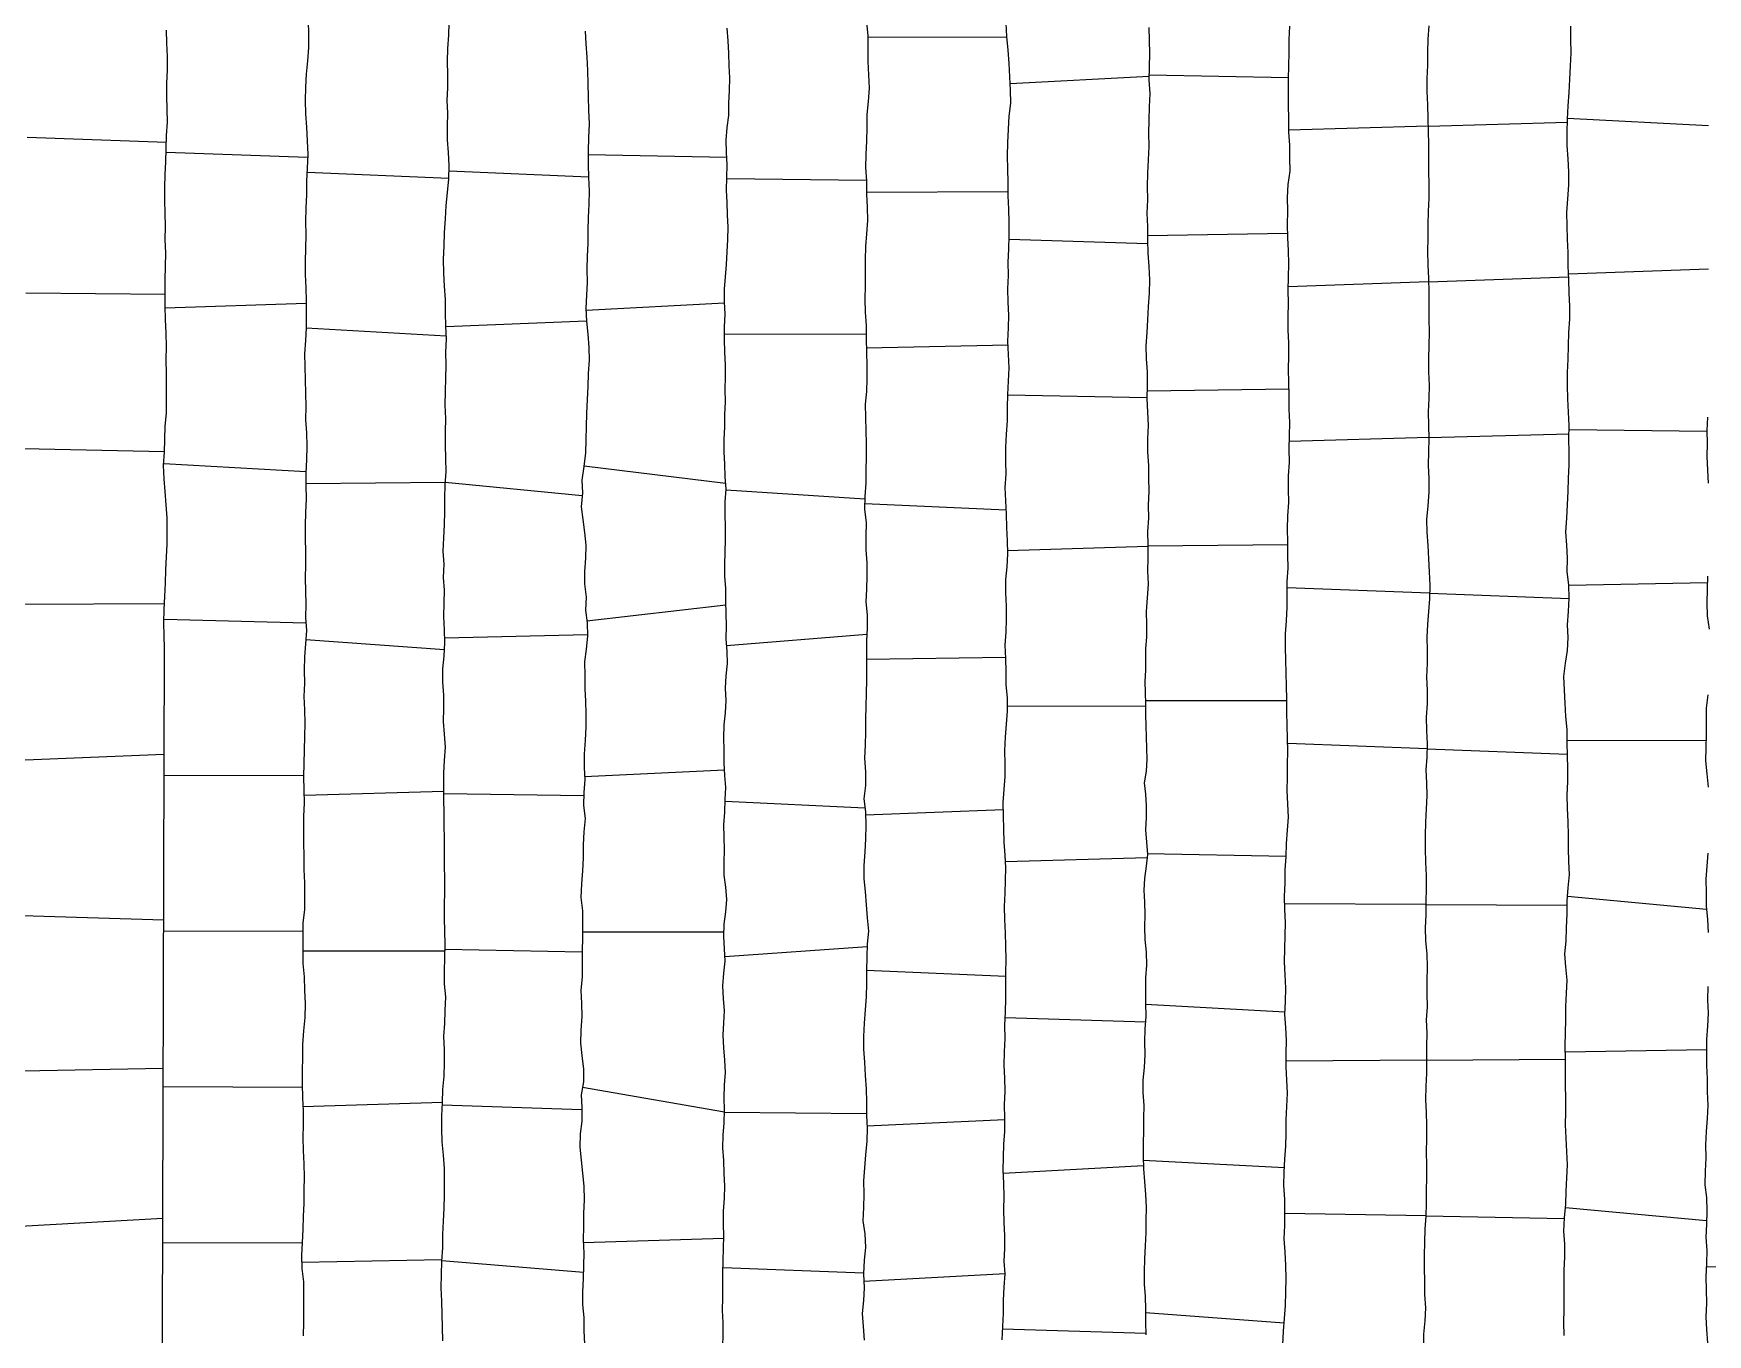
# Model space of a CAD drawing. Extents: x 703186 to 703989, y 1560402 to 1561368.
# Drawn here: x 703303.1 to 703356.8, y 1560793.9 to 1560835.7 of the extents above; entities that cross this region are included whole.
import ezdxf

# ---------------------------------------------------------------- set-up
doc = ezdxf.new("R2010")
doc.units = 0
doc.layers.add('10124_2002_REAL', color=30, linetype='Continuous')
doc.layers.add('AGROCAD PLL', color=7, linetype='Continuous')

msp = doc.modelspace()

# ---------------------------------------------------------------- linework, layer by layer
at = {"layer": '10124_2002_REAL'}
for points in [[(703307.2027, 1560790.3969), (703307.2828, 1560815.9467), (703307.2682, 1560816.3587), (703307.2602, 1560816.7671), (703307.271, 1560817.1928), (703307.2858, 1560817.6187), (703307.3066, 1560818.0378), (703307.3209, 1560818.4682), (703307.3456, 1560818.8855), (703307.3625, 1560819.2981), (703307.3686, 1560819.723), (703307.3691, 1560820.1374), (703307.3318, 1560820.5598), (703307.3009, 1560820.9794), (703307.2666, 1560821.3919), (703307.2504, 1560821.8219), (703307.2741, 1560822.2445), (703307.287, 1560822.6638), (703307.2987, 1560823.0853), (703307.3417, 1560823.4957), (703307.3424, 1560823.9216), (703307.3407, 1560824.3457), (703307.3396, 1560824.7722), (703307.3305, 1560825.2084), (703307.3406, 1560825.6362), (703307.3325, 1560826.0675), (703307.3153, 1560826.5044), (703307.3013, 1560826.9312), (703307.3016, 1560827.3599), (703307.3022, 1560827.7877), (703307.3154, 1560828.2067), (703307.3222, 1560828.6382), (703307.302, 1560829.064), (703307.3073, 1560829.4938), (703307.3034, 1560829.9113), (703307.2882, 1560830.3206), (703307.2878, 1560830.7382), (703307.3035, 1560831.1513), (703307.3223, 1560831.5584), (703307.3379, 1560831.9848), (703307.3439, 1560832.4025), (703307.3783, 1560832.8336), (703307.3676, 1560833.2546), (703307.3554, 1560833.6712), (703307.3532, 1560834.0843), (703307.3772, 1560834.508), (703307.3763, 1560834.9377), (703307.354, 1560835.369), (703307.3451, 1560835.7911)], [(703311.8927, 1560836.0779), (703311.8996, 1560835.6559), (703311.903, 1560835.2264), (703311.8666, 1560834.8049), (703311.8208, 1560834.3755), (703311.8005, 1560833.9552), (703311.7971, 1560833.5311), (703311.7996, 1560833.0979), (703311.8337, 1560832.6741), (703311.8615, 1560832.2404), (703311.874, 1560831.7952), (703311.8567, 1560831.3618), (703311.839, 1560830.9408), (703311.837, 1560830.5121), (703311.8098, 1560830.0745), (703311.8015, 1560829.6511), (703311.8102, 1560829.2211), (703311.8019, 1560828.7817), (703311.7963, 1560828.368), (703311.7918, 1560827.9472), (703311.8178, 1560827.5217), (703311.8214, 1560827.0971), (703311.8246, 1560826.6726), (703311.8239, 1560826.2407), (703311.8006, 1560825.8259), (703311.7714, 1560825.4014), (703311.7854, 1560824.9944), (703311.7936, 1560824.5694), (703311.8031, 1560824.1391), (703311.8083, 1560823.7143), (703311.8054, 1560823.2827), (703311.8361, 1560822.8632), (703311.8498, 1560822.4345), (703311.8379, 1560822.0008), (703311.8118, 1560821.5804), (703311.8167, 1560821.1667), (703311.825, 1560820.7451), (703311.8075, 1560820.3126), (703311.7932, 1560819.8979), (703311.7953, 1560819.4776), (703311.8074, 1560819.0576), (703311.8053, 1560818.6262), (703311.7912, 1560818.2073), (703311.8023, 1560817.7908), (703311.8117, 1560817.3667), (703311.804, 1560816.9431), (703311.8315, 1560816.5276), (703311.8001, 1560816.1012), (703311.7682, 1560815.6824), (703311.7627, 1560815.2555), (703311.7709, 1560814.8328), (703311.7516, 1560814.4087), (703311.7709, 1560813.9823), (703311.7785, 1560813.5541), (703311.7685, 1560813.1186), (703311.7556, 1560812.6807), (703311.7534, 1560812.2697), (703311.738, 1560811.8274), (703311.7517, 1560811.4095), (703311.7631, 1560810.9872), (703311.7363, 1560810.5662), (703311.7391, 1560810.1387), (703311.7408, 1560809.7149), (703311.7486, 1560809.2831), (703311.7522, 1560808.8601), (703311.7687, 1560808.4309), (703311.7741, 1560807.9963), (703311.7662, 1560807.5674), (703311.7158, 1560807.1315), (703311.714, 1560806.7089), (703311.7168, 1560806.272), (703311.717, 1560805.8376), (703311.7581, 1560805.4124), (703311.7738, 1560804.9787), (703311.7892, 1560804.5433), (703311.7798, 1560804.1049), (703311.7418, 1560803.6769), (703311.7039, 1560803.235), (703311.708, 1560802.8186), (703311.6914, 1560802.3934), (703311.6995, 1560801.9615), (703311.71, 1560801.5298), (703311.7234, 1560801.0997), (703311.7236, 1560800.6736), (703311.7216, 1560800.2481), (703311.7311, 1560799.8352), (703311.7495, 1560799.4067), (703311.762, 1560798.9831), (703311.7532, 1560798.5617), (703311.7478, 1560798.1381), (703311.7311, 1560797.7281), (703311.7156, 1560797.3073), (703311.6964, 1560796.8913), (703311.6795, 1560796.4671), (703311.6873, 1560796.0466), (703311.7433, 1560795.6202), (703311.7432, 1560795.193), (703311.7431, 1560794.7484), (703311.736, 1560794.3289), (703311.7268, 1560793.8961)], [(703316.2078, 1560793.7336), (703316.2003, 1560794.1645), (703316.1858, 1560794.5849), (703316.1773, 1560795.0084), (703316.1597, 1560795.4334), (703316.1651, 1560795.8638), (703316.1751, 1560796.2909), (703316.2108, 1560796.7183), (703316.2072, 1560797.1399), (703316.2271, 1560797.57), (703316.253, 1560797.9891), (703316.2647, 1560798.4033), (703316.2671, 1560798.8332), (703316.2641, 1560799.2652), (703316.2345, 1560799.6869), (703316.1867, 1560800.1145), (703316.1795, 1560800.5332), (703316.1808, 1560800.9489), (703316.1952, 1560801.3785), (703316.2101, 1560801.795), (703316.2511, 1560802.2221), (703316.2591, 1560802.6461), (703316.2614, 1560803.0729), (703316.2462, 1560803.5044), (703316.2703, 1560803.9129), (703316.2885, 1560804.3351), (703316.303, 1560804.7712), (703316.2615, 1560805.1739), (703316.2589, 1560805.5965), (703316.2723, 1560806.024), (703316.2805, 1560806.4579), (703316.2778, 1560806.8775), (703316.2622, 1560807.2931), (703316.2633, 1560807.7112), (703316.2735, 1560808.1343), (703316.2752, 1560808.5558), (703316.2643, 1560808.9795), (703316.2612, 1560809.4069), (703316.2643, 1560809.836), (703316.2504, 1560810.2624), (703316.2549, 1560810.6851), (703316.2392, 1560811.1057), (703316.2454, 1560811.5324), (703316.2405, 1560811.9474), (703316.2605, 1560812.3562), (703316.2909, 1560812.7838), (703316.259, 1560813.195), (703316.2316, 1560813.6061), (703316.2445, 1560814.0252), (703316.2437, 1560814.4466), (703316.2117, 1560814.8702), (703316.2131, 1560815.292), (703316.2539, 1560815.7055), (703316.2695, 1560816.1377), (703316.2602, 1560816.5491), (703316.2439, 1560816.9694), (703316.2485, 1560817.4017), (703316.2651, 1560817.8133), (703316.2311, 1560818.228), (703316.2477, 1560818.6477), (703316.2191, 1560819.0729), (703316.2424, 1560819.4977), (703316.2602, 1560819.9155), (703316.2762, 1560820.3378), (703316.2713, 1560820.7735), (703316.2789, 1560821.1983), (703316.3196, 1560821.6181), (703316.3038, 1560822.0484), (703316.2942, 1560822.4817), (703316.2953, 1560822.9047), (703316.3023, 1560823.3317), (703316.2858, 1560823.7593), (703316.2973, 1560824.1943), (703316.3, 1560824.6169), (703316.3157, 1560825.0354), (703316.3063, 1560825.4558), (703316.322, 1560825.8722), (703316.3054, 1560826.2916), (703316.2936, 1560826.7123), (703316.2938, 1560827.1442), (703316.2654, 1560827.5716), (703316.2411, 1560827.9941), (703316.2259, 1560828.4366), (703316.2558, 1560828.8612), (703316.259, 1560829.2967), (703316.2955, 1560829.729), (703316.32, 1560830.1601), (703316.3592, 1560830.5835), (703316.3965, 1560831.0171), (703316.4154, 1560831.4497), (703316.3951, 1560831.8588), (703316.359, 1560832.2731), (703316.3612, 1560832.7022), (703316.3682, 1560833.1199), (703316.3495, 1560833.528), (703316.37, 1560833.9334), (703316.3644, 1560834.361), (703316.3631, 1560834.7853), (703316.3731, 1560835.1959), (703316.3975, 1560835.6293), (703316.4129, 1560836.0256)], [(703320.7746, 1560835.7546), (703320.7948, 1560835.3478), (703320.8296, 1560834.9165), (703320.8538, 1560834.4883), (703320.8624, 1560834.0613), (703320.8686, 1560833.6466), (703320.8839, 1560833.2232), (703320.9083, 1560832.7864), (703320.8869, 1560832.3454), (703320.8758, 1560831.9098), (703320.8674, 1560831.4787), (703320.8845, 1560831.0588), (703320.9038, 1560830.6297), (703320.8971, 1560830.2026), (703320.8762, 1560829.7795), (703320.862, 1560829.3626), (703320.8605, 1560828.9379), (703320.8346, 1560828.5389), (703320.8341, 1560828.1197), (703320.8377, 1560827.6957), (703320.8195, 1560827.2834), (703320.8002, 1560826.862), (703320.8222, 1560826.4456), (703320.865, 1560826.0313), (703320.8947, 1560825.6085), (703320.8996, 1560825.202), (703320.8698, 1560824.7689), (703320.864, 1560824.3556), (703320.8375, 1560823.9359), (703320.8227, 1560823.4917), (703320.8127, 1560823.0705), (703320.7998, 1560822.6438), (703320.7912, 1560822.2275), (703320.736, 1560821.7828), (703320.6731, 1560821.3518), (703320.6847, 1560820.941), (703320.647, 1560820.4953), (703320.6961, 1560820.0812), (703320.7584, 1560819.6685), (703320.7927, 1560819.2625), (703320.7897, 1560818.8502), (703320.7551, 1560818.4219), (703320.7533, 1560818.0263), (703320.8087, 1560817.5946), (703320.7888, 1560817.1739), (703320.8354, 1560816.7709), (703320.8511, 1560816.3426), (703320.8102, 1560815.9237), (703320.7542, 1560815.5173), (703320.7628, 1560815.0691), (703320.7625, 1560814.6512), (703320.781, 1560814.2516), (703320.7921, 1560813.8479), (703320.7918, 1560813.4195), (703320.7713, 1560813.0093), (703320.7477, 1560812.5592), (703320.7446, 1560812.1183), (703320.7622, 1560811.7436), (703320.7365, 1560811.3247), (703320.7239, 1560810.9134), (703320.7764, 1560810.4966), (703320.73, 1560810.0592), (703320.711, 1560809.6425), (703320.7113, 1560809.2345), (703320.6882, 1560808.8167), (703320.6536, 1560808.3921), (703320.64, 1560807.9605), (703320.6874, 1560807.534), (703320.6854, 1560807.1007), (703320.6854, 1560806.6585), (703320.6758, 1560806.2399), (703320.6833, 1560805.8125), (703320.6786, 1560805.402), (703320.6392, 1560804.9829), (703320.6584, 1560804.5555), (703320.6692, 1560804.1399), (703320.6318, 1560803.6949), (703320.6291, 1560803.2841), (703320.6717, 1560802.8842), (703320.7254, 1560802.4444), (703320.7173, 1560802.0384), (703320.6451, 1560801.6244), (703320.6656, 1560801.2165), (703320.6666, 1560800.7819), (703320.6149, 1560800.3689), (703320.6085, 1560799.946), (703320.6495, 1560799.5266), (703320.6906, 1560799.1161), (703320.7286, 1560798.6901), (703320.7473, 1560798.2531), (703320.7181, 1560797.8188), (703320.7186, 1560797.3964), (703320.7148, 1560796.977), (703320.728, 1560796.5464), (703320.7238, 1560796.1462), (703320.7122, 1560795.7253), (703320.6937, 1560795.3045), (703320.6948, 1560794.8962), (703320.7338, 1560794.4793), (703320.7338, 1560794.0469), (703320.7564, 1560793.6329)], [(703325.1956, 1560793.5397), (703325.2003, 1560793.9396), (703325.2039, 1560794.3181), (703325.1832, 1560794.7049), (703325.1918, 1560795.1131), (703325.1953, 1560795.513), (703325.1934, 1560795.9031), (703325.2076, 1560796.2992), (703325.2174, 1560796.7005), (703325.2248, 1560797.0901), (703325.2097, 1560797.4868), (703325.2112, 1560797.8923), (703325.243, 1560798.3044), (703325.2537, 1560798.6964), (703325.235, 1560799.0957), (703325.2252, 1560799.5179), (703325.1942, 1560799.9268), (703325.1993, 1560800.3281), (703325.2401, 1560800.7269), (703325.2444, 1560801.1344), (703325.2374, 1560801.5375), (703325.2411, 1560801.9335), (703325.2755, 1560802.3359), (703325.2525, 1560802.7422), (703325.2257, 1560803.1326), (703325.2028, 1560803.5355), (703325.2202, 1560803.9334), (703325.242, 1560804.3252), (703325.2134, 1560804.7153), (703325.1918, 1560805.1248), (703325.224, 1560805.5261), (703325.2699, 1560805.9125), (703325.242, 1560806.3096), (703325.2292, 1560806.7033), (703325.2378, 1560807.099), (703325.2845, 1560807.4989), (703325.3206, 1560807.8932), (703325.2893, 1560808.2894), (703325.2358, 1560808.677), (703325.2309, 1560809.0845), (703325.2492, 1560809.4861), (703325.2311, 1560809.8939), (703325.2285, 1560810.2934), (703325.252, 1560810.6939), (703325.2719, 1560811.106), (703325.2863, 1560811.4876), (703325.2544, 1560811.876), (703325.2362, 1560812.2792), (703325.2343, 1560812.6918), (703325.2236, 1560813.082), (703325.2378, 1560813.4924), (703325.2797, 1560813.8804), (703325.297, 1560814.279), (703325.2728, 1560814.6736), (703325.3002, 1560815.0674), (703325.3442, 1560815.4631), (703325.3284, 1560815.8518), (703325.2957, 1560816.2556), (703325.3055, 1560816.6687), (703325.2967, 1560817.0704), (703325.2866, 1560817.4649), (703325.2869, 1560817.8686), (703325.2545, 1560818.2641), (703325.2595, 1560818.6459), (703325.272, 1560819.0388), (703325.2746, 1560819.4353), (703325.2796, 1560819.8467), (703325.2688, 1560820.2503), (703325.2707, 1560820.6514), (703325.2971, 1560821.0623), (703325.2679, 1560821.454), (703325.2513, 1560821.8577), (703325.2361, 1560822.2621), (703325.2337, 1560822.6529), (703325.2569, 1560823.0631), (703325.2599, 1560823.4599), (703325.2737, 1560823.8596), (703325.2643, 1560824.2639), (703325.2793, 1560824.6544), (703325.2745, 1560825.0483), (703325.2599, 1560825.4562), (703325.2466, 1560825.8611), (703325.2459, 1560826.2658), (703325.2634, 1560826.6762), (703325.2449, 1560827.0738), (703325.2462, 1560827.4787), (703325.2738, 1560827.8774), (703325.3103, 1560828.2722), (703325.3339, 1560828.6706), (703325.3478, 1560829.0715), (703325.365, 1560829.4652), (703325.3453, 1560829.8575), (703325.3351, 1560830.2559), (703325.3114, 1560830.657), (703325.3166, 1560831.0622), (703325.3314, 1560831.4641), (703325.3138, 1560831.8624), (703325.2999, 1560832.255), (703325.3291, 1560832.6619), (703325.3805, 1560833.0509), (703325.3801, 1560833.4487), (703325.4032, 1560833.8555), (703325.4194, 1560834.2557), (703325.3999, 1560834.6426), (703325.388, 1560835.0499), (703325.3638, 1560835.4486), (703325.3358, 1560835.8519)], [(703329.8001, 1560836.0359), (703329.8443, 1560835.6215), (703329.8429, 1560835.1987), (703329.8403, 1560834.7775), (703329.8697, 1560834.3578), (703329.8833, 1560833.9274), (703329.8554, 1560833.499), (703329.8099, 1560833.0797), (703329.8116, 1560832.6519), (703329.7968, 1560832.2319), (703329.7769, 1560831.8025), (703329.7676, 1560831.3777), (703329.7979, 1560830.9487), (703329.8007, 1560830.5258), (703329.8209, 1560830.1071), (703329.8377, 1560829.6759), (703329.8047, 1560829.2572), (703329.7644, 1560828.8462), (703329.7591, 1560828.4153), (703329.7593, 1560828.002), (703329.7594, 1560827.5802), (703329.7457, 1560827.1541), (703329.7612, 1560826.7341), (703329.7869, 1560826.3057), (703329.7903, 1560825.8852), (703329.7994, 1560825.4598), (703329.8104, 1560825.0287), (703329.8134, 1560824.5994), (703329.797, 1560824.189), (703329.764, 1560823.7861), (703329.7695, 1560823.3577), (703329.7826, 1560822.934), (703329.7888, 1560822.5256), (703329.7903, 1560822.0809), (703329.7778, 1560821.6664), (703329.7804, 1560821.249), (703329.7532, 1560820.8251), (703329.7347, 1560820.408), (703329.7925, 1560819.9865), (703329.7796, 1560819.5477), (703329.7774, 1560819.111), (703329.8082, 1560818.6932), (703329.8106, 1560818.2721), (703329.799, 1560817.8464), (703329.7788, 1560817.4462), (703329.8246, 1560817.0294), (703329.82, 1560816.5999), (703329.7988, 1560816.1931), (703329.799, 1560815.769), (703329.805, 1560815.3454), (703329.8041, 1560814.9344), (703329.7857, 1560814.5162), (703329.7855, 1560814.0848), (703329.7668, 1560813.6846), (703329.7714, 1560813.2731), (703329.7574, 1560812.8404), (703329.7423, 1560812.4266), (703329.7738, 1560811.9894), (703329.7691, 1560811.5462), (703329.715, 1560811.1268), (703329.7653, 1560810.7031), (703329.7821, 1560810.2715), (703329.7728, 1560809.8442), (703329.7483, 1560809.4178), (703329.7212, 1560808.9809), (703329.7182, 1560808.5564), (703329.7556, 1560808.1441), (703329.7926, 1560807.7253), (703329.8267, 1560807.3044), (703329.863, 1560806.8762), (703329.8228, 1560806.4689), (703329.8164, 1560806.0444), (703329.7986, 1560805.6232), (703329.7964, 1560805.1991), (703329.791, 1560804.7677), (703329.7629, 1560804.3498), (703329.7306, 1560803.9247), (703329.7058, 1560803.4984), (703329.7047, 1560803.0854), (703329.7341, 1560802.6682), (703329.7635, 1560802.2405), (703329.7895, 1560801.8151), (703329.806, 1560801.3894), (703329.7997, 1560800.9665), (703329.8189, 1560800.553), (703329.8142, 1560800.1376), (703329.7679, 1560799.7014), (703329.7329, 1560799.2768), (703329.7057, 1560798.8656), (703329.7139, 1560798.438), (703329.7098, 1560798.0095), (703329.6826, 1560797.5764), (703329.7517, 1560797.1676), (703329.7657, 1560796.7279), (703329.7234, 1560796.3191), (703329.7063, 1560795.8822), (703329.7306, 1560795.4355), (703329.7075, 1560795.0283), (703329.6657, 1560794.6042), (703329.6967, 1560794.187), (703329.731, 1560793.7513)], [(703334.1586, 1560793.7676), (703334.1722, 1560794.1952), (703334.1946, 1560794.6184), (703334.2003, 1560795.032), (703334.2234, 1560795.4524), (703334.2496, 1560795.8777), (703334.2184, 1560796.283), (703334.2398, 1560796.6927), (703334.2446, 1560797.1127), (703334.2162, 1560797.5332), (703334.2087, 1560797.9423), (703334.2227, 1560798.3644), (703334.2079, 1560798.7888), (703334.1851, 1560799.209), (703334.1989, 1560799.6212), (703334.2059, 1560800.0415), (703334.242, 1560800.4524), (703334.2442, 1560800.8725), (703334.2338, 1560801.3065), (703334.2465, 1560801.7399), (703334.2356, 1560802.1566), (703334.2178, 1560802.5778), (703334.2293, 1560803.0088), (703334.2488, 1560803.4272), (703334.2438, 1560803.8464), (703334.2582, 1560804.2834), (703334.2733, 1560804.7039), (703334.2758, 1560805.1283), (703334.2686, 1560805.5495), (703334.2814, 1560805.9817), (703334.2748, 1560806.3994), (703334.2609, 1560806.818), (703334.2431, 1560807.2461), (703334.2252, 1560807.6711), (703334.2523, 1560808.0928), (703334.2561, 1560808.5064), (703334.267, 1560808.9085), (703334.2554, 1560809.3163), (703334.2137, 1560809.7336), (703334.2056, 1560810.1508), (703334.1967, 1560810.5801), (703334.1883, 1560811.0062), (703334.2146, 1560811.4244), (703334.2459, 1560811.8439), (703334.2495, 1560812.2508), (703334.2391, 1560812.6721), (703334.2565, 1560813.1014), (703334.2929, 1560813.5189), (703334.3237, 1560813.9365), (703334.3227, 1560814.3612), (703334.2835, 1560814.7824), (703334.2786, 1560815.2052), (703334.267, 1560815.6309), (703334.2543, 1560816.0482), (703334.2792, 1560816.4741), (703334.2939, 1560816.9027), (703334.2923, 1560817.3041), (703334.2767, 1560817.7324), (703334.2747, 1560818.162), (703334.3143, 1560818.5689), (703334.3327, 1560818.9841), (703334.3202, 1560819.4067), (703334.2988, 1560819.8313), (703334.2947, 1560820.2585), (703334.2727, 1560820.6894), (703334.2552, 1560821.1124), (703334.2784, 1560821.5365), (703334.2687, 1560821.9614), (703334.2675, 1560822.395), (703334.2934, 1560822.829), (703334.3297, 1560823.2553), (703334.3276, 1560823.681), (703334.3357, 1560824.1013), (703334.3521, 1560824.5245), (703334.3777, 1560824.9518), (703334.355, 1560825.3755), (703334.3364, 1560825.8067), (703334.3528, 1560826.2343), (703334.3643, 1560826.6449), (703334.3438, 1560827.0636), (703334.3405, 1560827.4922), (703334.3591, 1560827.9143), (703334.3502, 1560828.3391), (703334.3702, 1560828.7626), (703334.3839, 1560829.1915), (703334.3812, 1560829.6243), (703334.3648, 1560830.0402), (703334.3484, 1560830.4726), (703334.3432, 1560830.9055), (703334.3388, 1560831.3262), (703334.3212, 1560831.7524), (703334.3392, 1560832.1737), (703334.3544, 1560832.6057), (703334.3793, 1560833.0301), (703334.4285, 1560833.4476), (703334.4223, 1560833.8644), (703334.4001, 1560834.2942), (703334.3807, 1560834.7165), (703334.3474, 1560835.1463), (703334.3071, 1560835.5832), (703334.2865, 1560836.0091)], [(703338.8607, 1560835.8685), (703338.8754, 1560835.4605), (703338.8808, 1560835.0346), (703338.8672, 1560834.6014), (703338.8647, 1560834.1792), (703338.8896, 1560833.7511), (703338.87, 1560833.3233), (703338.8642, 1560832.9013), (703338.8519, 1560832.4876), (703338.8584, 1560832.0554), (703338.8347, 1560831.6255), (703338.8194, 1560831.2029), (703338.8046, 1560830.7707), (703338.8217, 1560830.3469), (703338.7998, 1560829.9148), (703338.8153, 1560829.4899), (703338.8206, 1560829.0604), (703338.827, 1560828.6325), (703338.8573, 1560828.2088), (703338.8796, 1560827.7794), (703338.8673, 1560827.3516), (703338.842, 1560826.9182), (703338.8173, 1560826.4944), (703338.7921, 1560826.0845), (703338.7593, 1560825.6599), (703338.7705, 1560825.2402), (703338.8096, 1560824.8274), (703338.8099, 1560824.3942), (703338.7942, 1560823.9562), (703338.8194, 1560823.5369), (703338.8411, 1560823.1023), (703338.821, 1560822.6752), (703338.8159, 1560822.2524), (703338.8528, 1560821.8181), (703338.8509, 1560821.4156), (703338.8629, 1560820.9909), (703338.8407, 1560820.5461), (703338.8444, 1560820.1295), (703338.8137, 1560819.6971), (703338.826, 1560819.2609), (703338.8231, 1560818.8496), (703338.8217, 1560818.4336), (703338.8345, 1560818.0101), (703338.8048, 1560817.5714), (703338.771, 1560817.1335), (703338.7845, 1560816.7092), (703338.7829, 1560816.3083), (703338.7575, 1560815.9499), (703338.7573, 1560815.606), (703338.7547, 1560815.2515), (703338.7294, 1560814.8914), (703338.7441, 1560814.5325), (703338.756, 1560814.1694), (703338.7518, 1560813.814), (703338.7685, 1560813.4639), (703338.7709, 1560813.099), (703338.7878, 1560812.7468), (703338.7976, 1560812.3818), (703338.772, 1560812.0117), (703338.711, 1560811.6371), (703338.7509, 1560811.2698), (703338.7737, 1560810.9056), (703338.7778, 1560810.5196), (703338.7525, 1560810.1301), (703338.7835, 1560809.7334), (703338.8127, 1560809.3411), (703338.7784, 1560808.9622), (703338.7227, 1560808.5698), (703338.7014, 1560808.1874), (703338.7259, 1560807.8098), (703338.7306, 1560807.4064), (703338.723, 1560807.0087), (703338.7358, 1560806.6067), (703338.7736, 1560806.2034), (703338.7801, 1560805.7892), (703338.752, 1560805.3769), (703338.7516, 1560804.9837), (703338.7527, 1560804.5707), (703338.7616, 1560804.1358), (703338.7292, 1560803.735), (703338.7177, 1560803.3262), (703338.7333, 1560802.9047), (703338.7099, 1560802.5063), (703338.6691, 1560802.0921), (703338.6724, 1560801.6959), (703338.6964, 1560801.2863), (703338.6875, 1560800.8714), (703338.6859, 1560800.4663), (703338.6776, 1560800.0695), (703338.6778, 1560799.6529), (703338.6927, 1560799.2548), (703338.7208, 1560798.8465), (703338.7505, 1560798.4242), (703338.7787, 1560798.0107), (703338.765, 1560797.6048), (703338.7623, 1560797.2047), (703338.7414, 1560796.7791), (703338.724, 1560796.3631), (703338.705, 1560795.9555), (703338.7105, 1560795.5478), (703338.7414, 1560795.1501), (703338.7496, 1560794.7398), (703338.7524, 1560794.3301), (703338.7608, 1560793.9183)], [(703343.1544, 1560793.6054), (703343.1853, 1560794.0406), (703343.2161, 1560794.451), (703343.2479, 1560794.8607), (703343.26, 1560795.2894), (703343.2684, 1560795.7315), (703343.2585, 1560796.1515), (703343.2354, 1560796.5821), (703343.2043, 1560797.0036), (703343.2265, 1560797.437), (703343.2272, 1560797.8585), (703343.2261, 1560798.2783), (703343.1919, 1560798.7113), (703343.2003, 1560799.1426), (703343.2219, 1560799.5649), (703343.2529, 1560799.9803), (703343.2659, 1560800.3946), (703343.2651, 1560800.824), (703343.2841, 1560801.2463), (703343.3074, 1560801.6737), (703343.2921, 1560802.0946), (703343.2643, 1560802.5191), (703343.2686, 1560802.9477), (703343.2729, 1560803.3662), (703343.2544, 1560803.7806), (703343.2218, 1560804.2001), (703343.244, 1560804.6175), (703343.2578, 1560805.0503), (703343.2365, 1560805.4745), (703343.2107, 1560805.8932), (703343.219, 1560806.3107), (703343.235, 1560806.7336), (703343.2438, 1560807.1517), (703343.2243, 1560807.5704), (703343.2172, 1560807.992), (703343.2347, 1560808.4276), (703343.2346, 1560808.8471), (703343.2705, 1560809.2647), (703343.2783, 1560809.6874), (703343.3052, 1560810.1123), (703343.3366, 1560810.5322), (703343.3209, 1560810.9558), (703343.2961, 1560811.3857), (703343.3065, 1560811.813), (703343.3069, 1560812.2263), (703343.3192, 1560812.6565), (703343.3124, 1560813.0729), (703343.3016, 1560813.4788), (703343.2906, 1560813.9029), (703343.2897, 1560814.324), (703343.2798, 1560814.7391), (703343.2674, 1560815.1645), (703343.2543, 1560815.5686), (703343.2461, 1560815.988), (703343.2445, 1560816.4127), (703343.2765, 1560816.837), (703343.2928, 1560817.271), (703343.3032, 1560817.6914), (703343.2999, 1560818.1014), (703343.3262, 1560818.529), (703343.3198, 1560818.9403), (703343.3163, 1560819.3614), (703343.3055, 1560819.7842), (703343.3242, 1560820.2082), (703343.3505, 1560820.6329), (703343.3358, 1560821.0632), (703343.3443, 1560821.4851), (703343.3725, 1560821.9166), (703343.3576, 1560822.3496), (703343.3732, 1560822.7711), (703343.3795, 1560823.2034), (703343.3659, 1560823.6286), (703343.3616, 1560824.0601), (703343.3559, 1560824.4854), (703343.3442, 1560824.9083), (703343.3501, 1560825.331), (703343.3493, 1560825.7536), (703343.3331, 1560826.1662), (703343.3261, 1560826.5915), (703343.3421, 1560827.0242), (703343.3266, 1560827.442), (703343.3358, 1560827.8616), (703343.3555, 1560828.2847), (703343.3421, 1560828.7132), (703343.315, 1560829.1274), (703343.3078, 1560829.557), (703343.3226, 1560829.9811), (703343.3112, 1560830.4162), (703343.333, 1560830.834), (703343.3893, 1560831.2639), (703343.3876, 1560831.6834), (703343.3808, 1560832.0989), (703343.3465, 1560832.5182), (703343.3516, 1560832.9492), (703343.344, 1560833.3752), (703343.3355, 1560833.7948), (703343.339, 1560834.2119), (703343.3477, 1560834.6459), (703343.3628, 1560835.0705), (703343.3577, 1560835.4907), (703343.3861, 1560835.9141)], [(703347.8393, 1560835.9307), (703347.8158, 1560835.5034), (703347.8013, 1560835.0867), (703347.8006, 1560834.6594), (703347.7839, 1560834.2406), (703347.781, 1560833.821), (703347.8045, 1560833.3924), (703347.8106, 1560832.9583), (703347.8226, 1560832.545), (703347.8354, 1560832.1186), (703347.8325, 1560831.6885), (703347.8324, 1560831.2635), (703347.8426, 1560830.8318), (703347.8399, 1560830.4018), (703347.8231, 1560829.9689), (703347.8156, 1560829.5425), (703347.8074, 1560829.1129), (703347.7987, 1560828.6817), (703347.8075, 1560828.2553), (703347.8283, 1560827.8228), (703347.8439, 1560827.3893), (703347.8482, 1560826.9527), (703347.8395, 1560826.5255), (703347.8555, 1560826.0974), (703347.8478, 1560825.6726), (703347.8308, 1560825.2522), (703347.8306, 1560824.828), (703347.8574, 1560824.3946), (703347.8457, 1560823.9736), (703347.8181, 1560823.5452), (703347.8337, 1560823.1074), (703347.8453, 1560822.6827), (703347.8368, 1560822.2536), (703347.8223, 1560821.8306), (703347.8427, 1560821.3925), (703347.8451, 1560820.9657), (703347.8074, 1560820.5276), (703347.773, 1560820.0876), (703347.7762, 1560819.6764), (703347.8084, 1560819.2507), (703347.8282, 1560818.828), (703347.8522, 1560818.4027), (703347.8772, 1560817.9751), (703347.8606, 1560817.5452), (703347.8374, 1560817.1321), (703347.7953, 1560816.7138), (703347.7825, 1560816.3107), (703347.7857, 1560815.8786), (703347.7846, 1560815.4605), (703347.7637, 1560815.034), (703347.7938, 1560814.5992), (703347.7857, 1560814.1757), (703347.7612, 1560813.742), (703347.773, 1560813.3157), (703347.7933, 1560812.8889), (703347.7771, 1560812.4573), (703347.7473, 1560812.0503), (703347.771, 1560811.6353), (703347.7738, 1560811.2146), (703347.7593, 1560810.7973), (703347.7381, 1560810.3715), (703347.7279, 1560809.9448), (703347.7297, 1560809.5184), (703347.7401, 1560809.0876), (703347.7523, 1560808.6668), (703347.7556, 1560808.2459), (703347.7454, 1560807.8216), (703347.7436, 1560807.3995), (703347.7307, 1560806.9802), (703347.7389, 1560806.5642), (703347.7773, 1560806.1492), (703347.7944, 1560805.7207), (703347.7799, 1560805.2946), (703347.7775, 1560804.8689), (703347.7865, 1560804.444), (703347.7572, 1560804.026), (703347.7749, 1560803.6087), (703347.7669, 1560803.1773), (703347.7689, 1560802.7503), (703347.7719, 1560802.3199), (703347.7466, 1560801.8915), (703347.7334, 1560801.4685), (703347.7526, 1560801.0577), (703347.7667, 1560800.6491), (703347.7656, 1560800.2215), (703347.7608, 1560799.7941), (703347.7649, 1560799.368), (703347.768, 1560798.9612), (703347.7603, 1560798.5551), (703347.759, 1560798.1371), (703347.752, 1560797.7294), (703347.717, 1560797.3188), (703347.7051, 1560796.8916), (703347.6965, 1560796.4707), (703347.6916, 1560796.0581), (703347.7, 1560795.6504), (703347.7069, 1560795.2224), (703347.7365, 1560794.7936), (703347.7105, 1560794.376), (703347.6677, 1560793.9475), (703347.6738, 1560793.5286)], [(703352.1829, 1560793.903), (703352.1725, 1560794.317), (703352.1861, 1560794.7372), (703352.1895, 1560795.1544), (703352.1853, 1560795.5746), (703352.1882, 1560795.9986), (703352.2048, 1560796.4201), (703352.2024, 1560796.8349), (703352.1768, 1560797.2528), (703352.1946, 1560797.6827), (703352.2341, 1560798.112), (703352.2544, 1560798.5339), (703352.2681, 1560798.9614), (703352.2902, 1560799.3823), (703352.2735, 1560799.8091), (703352.2467, 1560800.239), (703352.2271, 1560800.6567), (703352.2393, 1560801.0827), (703352.2359, 1560801.5143), (703352.2257, 1560801.9334), (703352.2232, 1560802.3524), (703352.2282, 1560802.7757), (703352.2218, 1560803.1947), (703352.2288, 1560803.6152), (703352.24, 1560804.0356), (703352.2403, 1560804.4578), (703352.2652, 1560804.8891), (703352.278, 1560805.3057), (703352.2368, 1560805.7298), (703352.2112, 1560806.1447), (703352.2476, 1560806.5555), (703352.2644, 1560806.9796), (703352.2762, 1560807.4296), (703352.2792, 1560807.8459), (703352.3186, 1560808.2677), (703352.3525, 1560808.6925), (703352.3382, 1560809.1146), (703352.3277, 1560809.5333), (703352.3264, 1560809.9545), (703352.3134, 1560810.3893), (703352.2876, 1560810.8272), (703352.2772, 1560811.2386), (703352.303, 1560811.676), (703352.3062, 1560812.0907), (703352.2904, 1560812.5164), (703352.2793, 1560812.9224), (703352.278, 1560813.3477), (703352.2353, 1560813.768), (703352.2216, 1560814.1894), (703352.1988, 1560814.6098), (703352.1788, 1560815.0455), (703352.2263, 1560815.4722), (703352.2934, 1560815.8865), (703352.3092, 1560816.2974), (703352.2968, 1560816.7107), (703352.3232, 1560817.1321), (703352.3456, 1560817.5589), (703352.3374, 1560817.9876), (703352.2861, 1560818.4109), (703352.2915, 1560818.8441), (703352.2696, 1560819.2597), (703352.2436, 1560819.6894), (703352.2695, 1560820.1283), (703352.2936, 1560820.5635), (703352.3088, 1560820.9879), (703352.3254, 1560821.4088), (703352.3489, 1560821.8245), (703352.3437, 1560822.2444), (703352.3386, 1560822.6781), (703352.3439, 1560823.1047), (703352.3202, 1560823.5352), (703352.3037, 1560823.9597), (703352.2911, 1560824.3843), (703352.2896, 1560824.8058), (703352.3098, 1560825.2327), (703352.3271, 1560825.6616), (703352.34, 1560826.0892), (703352.3669, 1560826.5116), (703352.3648, 1560826.9311), (703352.3491, 1560827.3485), (703352.3304, 1560827.7907), (703352.3153, 1560828.2177), (703352.3156, 1560828.6512), (703352.2944, 1560829.0853), (703352.2838, 1560829.5113), (703352.2754, 1560829.9402), (703352.2981, 1560830.3742), (703352.335, 1560830.8123), (703352.3335, 1560831.2408), (703352.3119, 1560831.6541), (703352.279, 1560832.0819), (703352.2825, 1560832.5009), (703352.2886, 1560832.9344), (703352.3105, 1560833.3599), (703352.3428, 1560833.787), (703352.3714, 1560834.2114), (703352.383, 1560834.6356), (703352.4087, 1560835.0554), (703352.4031, 1560835.4886), (703352.4009, 1560835.9173)], [(703356.7883, 1560823.3674), (703356.7663, 1560822.9366), (703356.7755, 1560822.5193), (703356.7672, 1560822.1077), (703356.7822, 1560821.6725), (703356.8035, 1560821.2488)], [(703356.7876, 1560818.2719), (703356.7782, 1560817.8476), (703356.7592, 1560817.4139), (703356.7741, 1560816.9952), (703356.8413, 1560816.5676)], [(703356.793, 1560814.4557), (703356.7399, 1560814.0344), (703356.7409, 1560813.6052), (703356.7402, 1560813.1907), (703356.7326, 1560812.7594), (703356.7209, 1560812.3471), (703356.7574, 1560811.9259), (703356.8034, 1560811.5014)], [(703356.7949, 1560809.3815), (703356.7612, 1560808.9621), (703356.7353, 1560808.5435), (703356.7402, 1560808.121), (703356.741, 1560807.687), (703356.7799, 1560807.2522), (703356.8103, 1560806.8287)], [(703356.7932, 1560805.1011), (703356.7838, 1560804.6706), (703356.8026, 1560804.2491), (703356.7822, 1560803.8238), (703356.7532, 1560803.3989), (703356.7548, 1560802.9833), (703356.7557, 1560802.5605), (703356.7679, 1560802.138), (703356.7722, 1560801.7166), (703356.7899, 1560801.2897), (703356.7742, 1560800.8667), (703356.7378, 1560800.4479), (703356.7209, 1560800.0181), (703356.7313, 1560799.6051), (703356.7122, 1560799.1744), (703356.6982, 1560798.7415), (703356.7537, 1560798.326), (703356.7672, 1560797.8923), (703356.7499, 1560797.4763), (703356.7285, 1560797.0617), (703356.7593, 1560796.632), (703356.7538, 1560796.2199), (703356.7261, 1560795.7866), (703356.7459, 1560795.3641), (703356.7499, 1560794.9354), (703356.7295, 1560794.5047), (703356.7553, 1560794.0905), (703356.7877, 1560793.6648)]]:
    msp.add_lwpolyline(points, dxfattribs=at)
at = {"layer": 'AGROCAD PLL', "color": 3, "true_color": 0x00ff00}
for points in [[(703329.8442, 1560835.579), (703334.3089, 1560835.5642)], [(703334.4112, 1560834.0799), (703338.8655, 1560834.31)], [(703343.3399, 1560834.2562), (703338.8657, 1560834.3459)], [(703352.2901, 1560832.9632), (703356.8192, 1560832.7301)], [(703352.2901, 1560832.9632), (703356.8193, 1560832.7301)], [(703302.8732, 1560832.3544), (703307.3409, 1560832.1964)], [(703347.8178, 1560832.71), (703343.3472, 1560832.5802)], [(703347.8178, 1560832.71), (703343.3472, 1560832.5802)], [(703347.8178, 1560832.71), (703352.2873, 1560832.8398)], [(703307.3338, 1560831.8738), (703311.8705, 1560831.7079)], [(703316.4077, 1560831.2727), (703320.8838, 1560831.0772)], [(703325.3161, 1560831.0269), (703329.7964, 1560830.9694)], [(703329.8003, 1560830.5855), (703334.3467, 1560830.6156)], [(703343.3127, 1560829.2626), (703338.819, 1560829.1873)], [(703352.3241, 1560827.9682), (703356.8168, 1560828.1271)], [(703347.8323, 1560827.7116), (703343.329, 1560827.5496)], [(703347.8323, 1560827.7116), (703343.329, 1560827.5496)], [(703347.8323, 1560827.7116), (703352.3275, 1560827.8734)], [(703302.829, 1560827.3573), (703307.3016, 1560827.3167)], [(703307.3031, 1560826.8759), (703311.822, 1560827.0241)], [(703316.3058, 1560826.2818), (703320.8214, 1560826.4605)], [(703316.3058, 1560826.2818), (703320.8207, 1560826.4605)], [(703311.8234, 1560826.2318), (703316.3178, 1560825.9794)], [(703325.2463, 1560826.0331), (703329.789, 1560826.0409)], [(703329.7966, 1560825.591), (703334.3415, 1560825.6882)], [(703334.3355, 1560824.0898), (703338.7959, 1560824.0039)], [(703347.8444, 1560822.715), (703343.3666, 1560822.5927)], [(703347.8444, 1560822.715), (703343.3666, 1560822.5927)], [(703347.8444, 1560822.715), (703352.3406, 1560822.8378)], [(703302.7568, 1560822.3661), (703307.2749, 1560822.2698)], [(703311.8159, 1560821.2363), (703316.2877, 1560821.2892)], [(703325.2955, 1560821.0366), (703329.7499, 1560820.7504)], [(703329.743, 1560820.5944), (703334.2878, 1560820.3929)], [(703334.3294, 1560819.0946), (703338.8258, 1560819.2276)], [(703343.3171, 1560819.2689), (703338.8258, 1560819.2316)], [(703302.7343, 1560817.3695), (703307.2779, 1560817.391)], [(703320.8279, 1560816.836), (703325.2895, 1560817.3519)], [(703347.8674, 1560817.7221), (703352.3451, 1560817.5492)], [(703347.8674, 1560817.7221), (703352.3458, 1560817.5491)], [(703311.8103, 1560816.2394), (703316.2613, 1560815.9116)], [(703325.3131, 1560816.0402), (703329.8098, 1560816.4044)], [(703329.8013, 1560815.6037), (703334.2659, 1560815.6669)], [(703343.2898, 1560814.272), (703338.753, 1560814.2623)], [(703302.8056, 1560812.3741), (703307.2722, 1560812.5541)], [(703347.7873, 1560812.7283), (703343.3153, 1560812.8961)], [(703347.7873, 1560812.7283), (703343.3153, 1560812.8961)], [(703347.7873, 1560812.7283), (703352.2892, 1560812.5593)], [(703352.2791, 1560812.9928), (703356.737, 1560813.0064)], [(703320.7575, 1560811.8446), (703325.2463, 1560812.0555)], [(703307.2701, 1560811.8871), (703311.7396, 1560811.8731)], [(703311.7562, 1560811.2429), (703316.243, 1560811.364)], [(703316.242, 1560811.298), (703320.7337, 1560811.2328)], [(703325.2692, 1560811.0504), (703329.7498, 1560810.834)], [(703343.2707, 1560809.2758), (703338.8114, 1560809.3581)], [(703334.2613, 1560809.1081), (703338.8033, 1560809.2373)], [(703347.745, 1560807.7316), (703343.2213, 1560807.7509)], [(703347.745, 1560807.7316), (703343.2213, 1560807.7509)], [(703347.745, 1560807.7316), (703352.2782, 1560807.7122)], [(703352.2934, 1560807.998), (703356.7504, 1560807.5817)], [(703302.7177, 1560807.3797), (703307.2555, 1560807.2412)], [(703307.2544, 1560806.8871), (703311.7147, 1560806.8732)], [(703320.6854, 1560806.8568), (703325.2325, 1560806.8568)], [(703329.7986, 1560805.6233), (703334.2706, 1560805.4343)], [(703343.2261, 1560804.2807), (703338.7538, 1560804.5186)], [(703334.2525, 1560804.1108), (703338.7476, 1560803.9627)], [(703352.2247, 1560803.0047), (703356.7545, 1560803.0739)], [(703302.715, 1560802.3937), (703307.2406, 1560802.4761)], [(703347.769, 1560802.7358), (703343.2662, 1560802.7044)], [(703347.769, 1560802.7358), (703343.2662, 1560802.7044)], [(703347.769, 1560802.7358), (703352.2281, 1560802.7669)], [(703347.769, 1560802.7358), (703352.2283, 1560802.7669)], [(703307.2387, 1560801.8872), (703311.7016, 1560801.8732)], [(703311.7186, 1560801.2539), (703316.1957, 1560801.3934)], [(703311.7186, 1560801.2539), (703316.1957, 1560801.3934)], [(703316.1928, 1560801.3056), (703320.6657, 1560801.1556)], [(703334.1902, 1560799.1145), (703338.6888, 1560799.3586)], [(703343.2077, 1560799.2865), (703338.6829, 1560799.5179)], [(703352.2246, 1560798.0084), (703356.7547, 1560797.5916)], [(703347.7521, 1560797.7376), (703343.2271, 1560797.8153)], [(703347.7521, 1560797.7376), (703343.2271, 1560797.8153)], [(703320.7177, 1560796.8838), (703325.2235, 1560797.0219)], [(703307.223, 1560796.8872), (703311.6957, 1560796.8732)], [(703311.6834, 1560796.2562), (703316.1792, 1560796.3396)], [(703325.1997, 1560796.0791), (703329.7077, 1560795.9175)], [(703329.7192, 1560795.6445), (703334.2504, 1560795.891)], [(703329.7192, 1560795.6445), (703334.2486, 1560795.8909)], [(703361.2502, 1560796.1812), (703356.7456, 1560796.0924)], [(703343.2042, 1560794.2925), (703338.7504, 1560794.6268)]]:
    msp.add_lwpolyline(points, dxfattribs=at)
at = {"layer": 'AGROCAD PLL', "color": 5, "true_color": 0x0000ff}
for points in [[(703320.8737, 1560831.7998), (703325.3204, 1560831.7131)], [(703334.3805, 1560829.0856), (703338.8223, 1560828.9437)], [(703320.8033, 1560826.8032), (703325.2466, 1560827.038)], [(703352.3423, 1560822.972), (703356.7667, 1560822.9171)], [(703316.2873, 1560821.2853), (703320.6778, 1560820.8596)], [(703352.3376, 1560817.9793), (703356.783, 1560818.0644)], [(703334.3233, 1560814.1004), (703338.7553, 1560814.1109)], [(703329.7688, 1560810.6127), (703334.1927, 1560810.7849)], [(703316.2775, 1560806.2992), (703320.6762, 1560806.2161)], [(703329.8153, 1560800.6298), (703334.244, 1560800.8354)], [(703347.7521, 1560797.7376), (703352.1937, 1560797.6614)]]:
    msp.add_lwpolyline(points, dxfattribs=at)
at = {"layer": 'AGROCAD PLL', "color": 1, "true_color": 0xff0000}
for points in [[(703311.8511, 1560831.2296), (703316.3974, 1560831.0384)], [(703343.3588, 1560824.2655), (703338.8031, 1560824.2044)], [(703307.2537, 1560821.8799), (703311.8145, 1560821.6241)], [(703320.7397, 1560821.8127), (703325.2832, 1560821.2487)], [(703347.8674, 1560817.7221), (703343.3015, 1560817.8984)], [(703347.8674, 1560817.7221), (703343.3015, 1560817.8984)], [(703307.2632, 1560816.8867), (703311.8154, 1560816.7712)], [(703316.266, 1560816.2905), (703320.8492, 1560816.3941)], [(703311.7168, 1560806.2473), (703316.2766, 1560806.2494)], [(703325.2594, 1560806.0625), (703329.8215, 1560806.3831)], [(703320.6878, 1560801.8691), (703325.2438, 1560801.0746)], [(703325.2438, 1560801.0733), (703329.8006, 1560801.0252)], [(703302.6612, 1560797.4139), (703307.2255, 1560797.6618)], [(703316.1769, 1560796.3124), (703320.7179, 1560795.9331)], [(703334.1698, 1560794.1204), (703338.7597, 1560793.9744)]]:
    msp.add_lwpolyline(points, dxfattribs=at)

doc.saveas('drawing.dxf')
